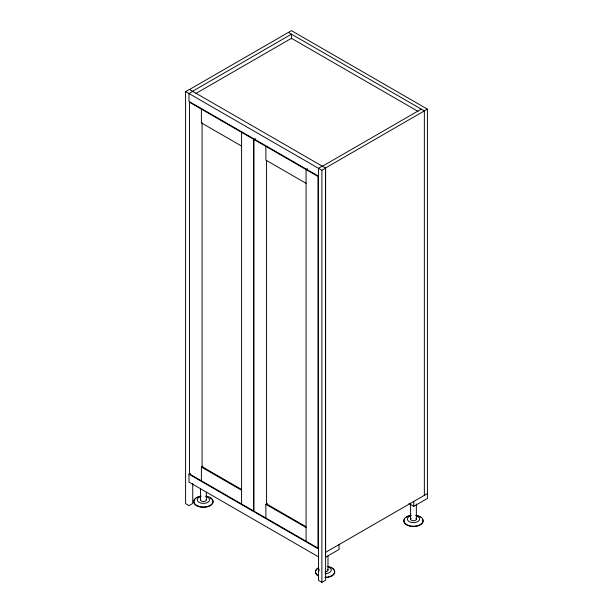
<?xml version="1.0" encoding="UTF-8"?>
<svg xmlns="http://www.w3.org/2000/svg" width="613" height="613" viewBox="0 0 613 613"><rect width="100%" height="100%" fill="white"/><g stroke="black" fill="none" stroke-linecap="round" stroke-linejoin="round"><path stroke-width="0.92" d="M192.727 483.389L192.727 503.465L188.988 505.625L185.586 503.664L185.586 91.582L189.325 89.421L325.618 168.108L325.618 580.189L321.879 582.35L318.484 580.388L318.484 168.307L322.216 166.146M189.494 89.521L291.459 30.65L427.414 109.145L427.414 498.461L413.813 506.315L408.963 503.511M192.559 91.283L291.459 34.182L291.459 38.964M192.727 91.383L188.988 93.544L188.988 101.39L318.484 176.153M195.853 93.505L291.459 38.305L417.989 111.351M253.989 139.511L317.971 176.444L317.971 548.106L253.989 511.165L253.989 139.511L255.483 138.645M307.573 168.713L306.079 169.579L306.079 541.241M322.392 166.246L421.292 109.145M427.414 109.145L325.449 168.008L325.449 557.332L339.043 549.478L339.043 544.574M185.586 91.582L321.879 170.268L325.618 168.108M318.484 556.842L188.988 482.079L188.988 474.224L190.482 473.366M201.393 480.799L201.393 467.068L202.888 466.202M265.881 518.039L265.881 504.3L267.383 503.434M325.449 552.428L427.414 493.557M288.401 32.412L424.357 110.907L424.357 495.319M241.583 146.078L201.393 122.876L201.393 109.145M306.079 183.318L265.881 160.108L265.881 146.377M241.445 489.404L202.075 466.677L202.075 122.485M305.933 526.636L266.563 503.909L266.563 160.675M201.393 467.068L241.583 490.27M265.881 504.3L306.079 527.502M188.988 474.224L318.484 548.987M416.357 503.978L416.357 519.104M413.813 501.403L413.813 506.315M410.595 503.901L410.595 519.027M327.993 555.945L327.993 570.128M321.879 170.268L321.879 582.35M241.583 132.347L241.583 504.009M206.313 492.316L206.313 499.879M200.551 488.454L200.551 499.794M196.635 497.495L196.635 497.871A9.616 5.548 0 0 1 198.627 496.99M416.005 518.269A2.881 1.663 0 0 1 415.468 520.268A2.881 1.663 0 0 1 411.974 520.491L411.392 520.215A2.881 1.663 0 0 1 411.016 518.2M415.966 515.288A9.616 5.548 0 0 1 421.353 523.831A9.616 5.548 0 0 1 405.599 523.831A9.616 5.548 0 0 1 410.986 515.288M422.763 519.594A9.616 5.548 0 0 1 413.476 526.582A9.616 5.548 0 0 1 404.189 519.594M406.68 517.104A9.616 5.548 0 0 1 410.986 515.671M415.966 515.671A9.616 5.548 0 0 1 420.273 517.104M416.556 515.993A6.153 3.548 0 0 1 418.189 521.349A6.153 3.548 0 0 1 408.764 521.349A6.153 3.548 0 0 1 410.404 515.993M206.236 499.442A2.881 1.663 0 0 1 205.133 501.181A2.881 1.663 0 0 1 201.93 501.258L201.348 500.982A2.881 1.663 0 0 1 200.666 499.365M205.922 496.055A9.616 5.548 0 0 1 211.309 504.606A9.616 5.548 0 0 1 195.555 504.606A9.616 5.548 0 0 1 200.941 496.055M210.228 497.871A9.616 5.548 0 0 1 210.795 505.365A9.616 5.548 0 0 1 197.915 506.346A9.616 5.548 0 0 1 195.103 499.02M199.371 496.768A9.616 5.548 0 0 1 200.941 496.438M205.922 496.438A9.616 5.548 0 0 1 207.493 496.768M206.504 496.76A6.153 3.548 0 0 1 208.144 502.116A6.153 3.548 0 0 1 198.719 502.116A6.153 3.548 0 0 1 200.359 496.76M327.641 569.285A2.881 1.663 0 0 1 325.036 571.753M327.595 566.305A9.616 5.548 0 0 1 334.637 572.396A9.616 5.548 0 0 1 325.112 577.216M318.308 575.592A9.616 5.548 0 0 1 318.308 567.745M331.909 568.121A9.616 5.548 0 0 1 333.993 574.174A9.616 5.548 0 0 1 325.112 577.599M318.308 575.975A9.616 5.548 0 0 1 318.308 568.121M328.185 567.01A6.153 3.548 0 0 1 331.051 571.002A6.153 3.548 0 0 1 325.112 573.638M319.166 571.002A6.153 3.548 0 0 1 319.166 569.163M253.476 139.212L189.494 102.271L189.494 473.933L253.476 510.874L253.476 139.212"/></g></svg>
